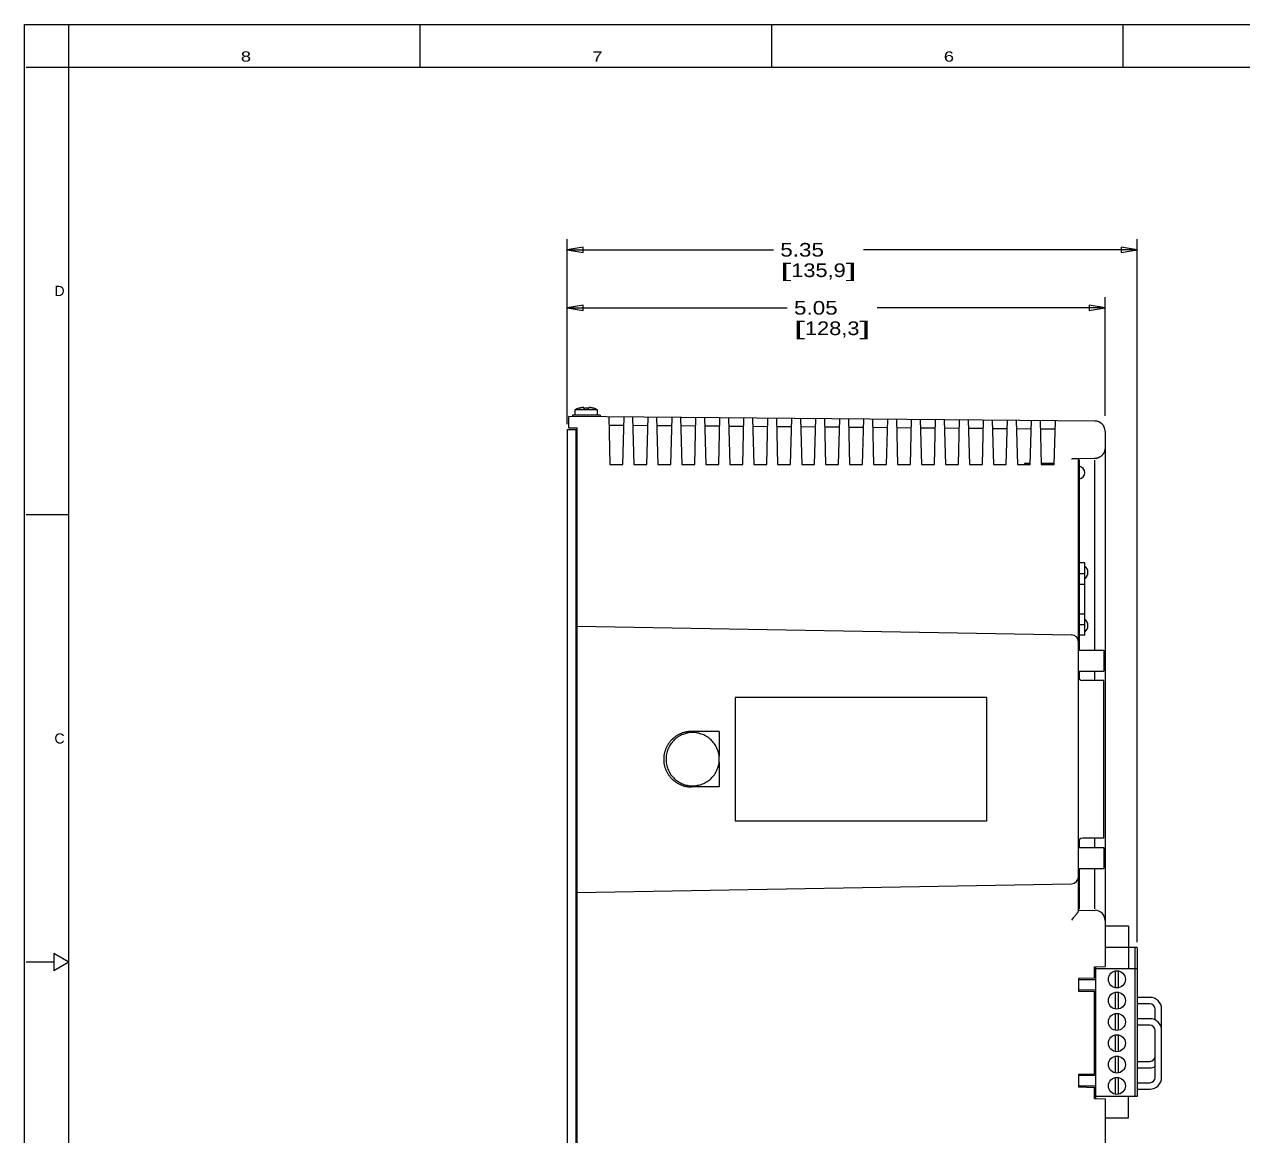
# Model space of a CAD drawing. Extents: x 0 to 34, y -0.3 to 21.7.
# Drawn here: x 0 to 14.31, y 8.69 to 21.74 of the extents above; entities that cross this region are included whole.
import ezdxf
from ezdxf.enums import TextEntityAlignment as Align

# ---------------------------------------------------------------- set-up
doc = ezdxf.new("R2010")
doc.units = 0
doc.header["$LTSCALE"] = 1.87
doc.layers.get('0').update_dxf_attribs({"linetype": 'CONTINUOUS'})
doc.dimstyles.get("Standard").update_dxf_attribs({"dimtxt": 2.5, "dimasz": 2.5, "dimexe": 1.25, "dimexo": 0.625, "dimtad": 1, "dimcen": 2.5, "dimazin": 3, "dimtfac": 1, "dimtmove": 0, "dimatfit": 3})

# ---------------------------------------------------------------- blocks, each defined once
blk = doc.blocks.new('*D2')
at = {"color": 2, "linetype": 'CONTINUOUS'}
for p, q in [((6.369, 17.222), (6.369, 19.221)), ((13.058, 10.974), (13.058, 19.221)), ((6.369, 19.096), (8.791, 19.096)), ((13.058, 19.096), (9.847, 19.096))]:
    blk.add_line(p, q, dxfattribs=at)
for points in [[(6.557, 19.127), (6.369, 19.096), (6.557, 19.064), (6.557, 19.127)], [(12.871, 19.064), (13.058, 19.096), (12.871, 19.127), (12.871, 19.064)]]:
    blk.add_lwpolyline(points, dxfattribs=at)
for s, p, p2 in [('5.35', (8.871, 19.016), (9.383, 19.016)), ('[', (8.871, 18.776), (8.999, 18.776)), ('135,9', (8.999, 18.776), (9.639, 18.776)), (']', (9.639, 18.776), (9.767, 18.776))]:
    blk.add_text(s, height=0.16, dxfattribs=at).set_placement(p, p2, align=Align.FIT)
blk = doc.blocks.new('*D3')
at = {"color": 2, "linetype": 'CONTINUOUS'}
for p, q in [((6.369, 17.049), (6.369, 18.54)), ((12.682, 17.149), (12.682, 18.54)), ((6.369, 18.415), (8.952, 18.415)), ((12.682, 18.415), (10.008, 18.415))]:
    blk.add_line(p, q, dxfattribs=at)
for points in [[(6.557, 18.446), (6.369, 18.415), (6.557, 18.384), (6.557, 18.446)], [(12.494, 18.384), (12.682, 18.415), (12.494, 18.446), (12.494, 18.384)]]:
    blk.add_lwpolyline(points, dxfattribs=at)
for s, p, p2 in [('5.05', (9.032, 18.335), (9.544, 18.335)), ('[', (9.032, 18.095), (9.16, 18.095)), ('128,3', (9.16, 18.095), (9.8, 18.095)), (']', (9.8, 18.095), (9.928, 18.095))]:
    blk.add_text(s, height=0.16, dxfattribs=at).set_placement(p, p2, align=Align.FIT)

msp = doc.modelspace()

# ---------------------------------------------------------------- linework, layer by layer
at = {"color": 7, "linetype": 'CONTINUOUS'}
for p, q in [((0, -0.26), (0, 21.74)), ((0, 21.74), (34, 21.74)), ((6.462, 17.156), (6.462, 17.218)), ((6.727, 17.218), (6.462, 17.218)), ((6.506, 17.236), (6.506, 17.236)), ((6.507, 17.235), (6.506, 17.236)), ((6.511, 17.236), (6.507, 17.235)), ((6.559, 17.246), (6.558, 17.246)), ((6.561, 17.246), (6.559, 17.246)), ((6.562, 17.246), (6.561, 17.246)), ((6.566, 17.239), (6.566, 17.24)), ((6.567, 17.237), (6.566, 17.239)), ((6.567, 17.235), (6.567, 17.237)), ((6.623, 17.239), (6.622, 17.235)), ((6.623, 17.242), (6.623, 17.239)), ((6.624, 17.244), (6.624, 17.244)), ((6.628, 17.246), (6.627, 17.246)), ((6.629, 17.246), (6.628, 17.246)), ((6.631, 17.246), (6.629, 17.246)), ((6.682, 17.235), (6.678, 17.236)), ((6.682, 17.236), (6.682, 17.235)), ((6.727, 17.156), (6.727, 17.218)), ((6.388, 17.006), (6.388, 17.141)), ((12.564, 17.087), (6.388, 17.141)), ((6.432, 17.156), (6.432, 17.14)), ((6.757, 17.156), (6.432, 17.156)), ((6.757, 17.156), (6.757, 17.137)), ((6.857, 17.137), (6.872, 16.578)), ((7.035, 17.035), (6.86, 17.036)), ((7.023, 16.578), (7.038, 17.135)), ((7.138, 17.134), (7.153, 16.578)), ((7.316, 17.032), (7.141, 17.034)), ((7.305, 16.578), (7.319, 17.133)), ((7.42, 17.132), (7.434, 16.578)), ((7.598, 17.03), (7.422, 17.031)), ((7.586, 16.578), (7.6, 17.13)), ((7.701, 17.129), (7.715, 16.578)), ((7.879, 17.027), (7.703, 17.029)), ((7.867, 16.578), (7.881, 17.128)), ((7.982, 17.127), (7.997, 16.578)), ((8.148, 16.578), (8.163, 17.125)), ((8.263, 17.124), (8.278, 16.578)), ((8.43, 16.578), (8.444, 17.123)), ((8.545, 17.122), (8.559, 16.578)), ((8.711, 16.578), (8.725, 17.12)), ((8.826, 17.119), (8.84, 16.578)), ((8.992, 16.578), (9.006, 17.118)), ((9.107, 17.117), (9.122, 16.578)), ((9.273, 16.578), (9.287, 17.115)), ((9.389, 17.114), (9.403, 16.578)), ((9.555, 16.578), (9.569, 17.113)), ((9.67, 17.112), (9.684, 16.578)), ((9.836, 16.578), (9.85, 17.11)), ((9.951, 17.11), (9.965, 16.578)), ((10.117, 16.578), (10.131, 17.108)), ((10.233, 17.107), (10.247, 16.578)), ((10.398, 16.578), (10.412, 17.106)), ((10.514, 17.105), (10.528, 16.578)), ((10.68, 16.578), (10.693, 17.103)), ((10.795, 17.102), (10.809, 16.578)), ((10.961, 16.578), (10.975, 17.101)), ((11.077, 17.1), (11.09, 16.578)), ((11.242, 16.578), (11.256, 17.098)), ((11.358, 17.097), (11.372, 16.578)), ((11.523, 16.578), (11.537, 17.096)), ((11.639, 17.095), (11.653, 16.578)), ((11.805, 16.578), (11.818, 17.093)), ((11.921, 17.092), (11.934, 16.578)), ((12.086, 16.578), (12.099, 17.091)), ((6.369, 16.987), (6.369, 7.212)), ((6.369, 16.987), (6.488, 16.987)), ((6.388, 17.006), (6.488, 17.006)), ((6.474, 7.212), (6.474, 16.987)), ((6.488, 7.193), (6.488, 17.006)), ((8.16, 17.025), (7.985, 17.026)), ((8.441, 17.022), (8.266, 17.024)), ((8.722, 17.02), (8.547, 17.021)), ((9.004, 17.017), (8.829, 17.019)), ((9.285, 17.015), (9.11, 17.017)), ((9.566, 17.013), (9.391, 17.014)), ((9.847, 17.01), (9.673, 17.012)), ((10.128, 17.008), (9.954, 17.009)), ((10.41, 17.005), (10.235, 17.007)), ((10.691, 17.003), (10.517, 17.004)), ((10.972, 17), (10.798, 17.002)), ((11.253, 16.998), (11.079, 16.999)), ((11.534, 16.995), (11.361, 16.997)), ((11.815, 16.993), (11.642, 16.994)), ((12.097, 16.991), (11.923, 16.992)), ((12.682, 16.968), (12.682, 10.687)), ((12.288, 16.641), (12.287, 16.641)), ((12.295, 16.641), (12.288, 16.641)), ((12.288, 16.641), (12.288, 16.641)), ((12.295, 16.641), (12.295, 16.642)), ((12.297, 16.642), (12.296, 16.642)), ((12.296, 16.642), (12.296, 16.642)), ((12.296, 16.642), (12.296, 16.642)), ((12.296, 16.642), (12.296, 16.642)), ((12.296, 16.642), (12.296, 16.642)), ((12.297, 16.642), (12.297, 16.642)), ((12.297, 16.642), (12.297, 16.642)), ((12.297, 16.642), (12.297, 16.642)), ((12.298, 16.642), (12.297, 16.642)), ((12.297, 16.642), (12.297, 16.642)), ((12.298, 16.642), (12.298, 16.642)), ((12.299, 16.642), (12.298, 16.642)), ((12.3, 16.642), (12.299, 16.642)), ((12.302, 16.642), (12.3, 16.642)), ((12.303, 16.642), (12.302, 16.642)), ((12.304, 16.643), (12.303, 16.642)), ((12.305, 16.643), (12.304, 16.643)), ((12.307, 16.643), (12.305, 16.643)), ((12.308, 16.643), (12.307, 16.643)), ((12.31, 16.643), (12.308, 16.643)), ((12.312, 16.643), (12.31, 16.643)), ((12.314, 16.643), (12.312, 16.643)), ((12.317, 16.643), (12.314, 16.643)), ((12.32, 16.643), (12.317, 16.643)), ((12.323, 16.643), (12.32, 16.643)), ((12.327, 16.643), (12.323, 16.643)), ((12.331, 16.643), (12.327, 16.643)), ((12.338, 16.643), (12.331, 16.643)), ((12.345, 16.643), (12.338, 16.643)), ((12.347, 16.643), (12.345, 16.643)), ((12.35, 16.642), (12.347, 16.643)), ((12.352, 16.642), (12.35, 16.642)), ((12.557, 16.646), (12.356, 16.643)), ((12.369, 11.344), (12.369, 16.643)), ((12.369, 16.631), (12.382, 16.631)), ((12.382, 14.398), (12.382, 16.631)), ((12.557, 16.627), (12.557, 14.398)), ((6.872, 16.578), (7.023, 16.578)), ((7.153, 16.578), (7.305, 16.578)), ((7.434, 16.578), (7.586, 16.578)), ((7.715, 16.578), (7.867, 16.578)), ((7.997, 16.578), (8.148, 16.578)), ((8.278, 16.578), (8.43, 16.578)), ((8.559, 16.578), (8.711, 16.578)), ((8.84, 16.578), (8.992, 16.578)), ((9.122, 16.578), (9.273, 16.578)), ((9.403, 16.578), (9.555, 16.578)), ((9.684, 16.578), (9.836, 16.578)), ((9.965, 16.578), (10.117, 16.578)), ((10.247, 16.578), (10.398, 16.578)), ((10.528, 16.578), (10.68, 16.578)), ((10.809, 16.578), (10.961, 16.578)), ((11.09, 16.578), (11.242, 16.578)), ((11.372, 16.578), (11.523, 16.578)), ((11.653, 16.578), (11.805, 16.578)), ((11.738, 16.587), (11.738, 16.578)), ((11.805, 16.587), (11.738, 16.587)), ((12.086, 16.587), (11.934, 16.587)), ((11.934, 16.578), (12.086, 16.578)), ((12.444, 15.423), (12.382, 15.423)), ((12.444, 14.575), (12.444, 15.423)), ((12.382, 15.298), (12.444, 15.298)), ((12.382, 15.173), (12.444, 15.173)), ((12.382, 14.825), (12.444, 14.825)), ((6.488, 14.681), (12.288, 14.58)), ((12.382, 14.7), (12.444, 14.7)), ((12.444, 14.575), (12.382, 14.575)), ((12.369, 14.444), (12.382, 14.444)), ((12.369, 14.398), (12.669, 14.398)), ((12.669, 14.398), (12.669, 14.154)), ((12.369, 14.154), (12.669, 14.154)), ((12.382, 14.061), (12.382, 14.154)), ((12.669, 14.044), (12.419, 14.044)), ((12.557, 14.154), (12.557, 14.044)), ((12.669, 12.193), (12.669, 14.044)), ((8.34, 13.844), (8.34, 12.394)), ((11.29, 13.844), (8.34, 13.844)), ((11.29, 13.844), (11.29, 12.394)), ((8.153, 13.444), (7.828, 13.444)), ((8.153, 13.444), (8.153, 13.154)), ((8.153, 13.085), (8.153, 12.794)), ((8.153, 12.794), (7.828, 12.794)), ((11.29, 12.394), (8.34, 12.394)), ((12.382, 12.083), (12.382, 12.176)), ((12.669, 12.193), (12.419, 12.193)), ((12.557, 12.193), (12.557, 12.083)), ((12.369, 12.083), (12.669, 12.083)), ((12.669, 12.083), (12.669, 11.839)), ((12.369, 11.839), (12.669, 11.839)), ((12.382, 11.793), (12.369, 11.793)), ((12.382, 11.363), (12.382, 11.839)), ((12.557, 11.839), (12.557, 11.365)), ((6.488, 11.557), (12.288, 11.658)), ((12.382, 11.363), (12.369, 11.363)), ((12.369, 11.35), (12.565, 11.346)), ((12.299, 11.245), (12.288, 11.233)), ((12.309, 11.257), (12.299, 11.245)), ((12.316, 11.265), (12.309, 11.257)), ((12.322, 11.273), (12.316, 11.265)), ((12.328, 11.28), (12.322, 11.273)), ((12.334, 11.287), (12.328, 11.28)), ((12.339, 11.294), (12.334, 11.287)), ((12.957, 11.162), (12.682, 11.162)), ((12.957, 11.162), (12.957, 10.662)), ((13.058, 10.912), (12.682, 10.912)), ((13.032, 10.912), (13.032, 9.162)), ((13.058, 10.912), (13.058, 9.162)), ((12.557, 10.685), (12.682, 10.687)), ((12.557, 10.554), (12.557, 10.685)), ((12.569, 10.685), (12.569, 9.139)), ((13.058, 10.662), (12.569, 10.662)), ((12.801, 10.635), (12.801, 10.439)), ((12.841, 10.439), (12.841, 10.635)), ((12.369, 10.55), (12.557, 10.554)), ((12.369, 10.55), (12.369, 10.399)), ((12.369, 10.537), (12.569, 10.537)), ((12.369, 10.412), (12.569, 10.412)), ((12.369, 10.399), (12.557, 10.395)), ((12.557, 9.429), (12.557, 10.395)), ((12.801, 10.385), (12.801, 10.189)), ((12.841, 10.189), (12.841, 10.385)), ((13.208, 10.324), (13.058, 10.324)), ((13.208, 10.249), (13.058, 10.249)), ((13.271, 10.059), (13.271, 10.187)), ((13.346, 9.387), (13.346, 10.187)), ((12.801, 10.135), (12.801, 9.939)), ((12.841, 9.939), (12.841, 10.135)), ((13.208, 10.074), (13.058, 10.074)), ((12.801, 9.885), (12.801, 9.689)), ((12.841, 9.689), (12.841, 9.885)), ((13.208, 9.999), (13.058, 9.999)), ((13.271, 9.387), (13.271, 9.937)), ((12.801, 9.635), (12.801, 9.439)), ((12.841, 9.439), (12.841, 9.635)), ((13.058, 9.574), (13.208, 9.574)), ((13.058, 9.499), (13.208, 9.499)), ((12.369, 9.425), (12.557, 9.429)), ((12.369, 9.425), (12.369, 9.274)), ((12.369, 9.412), (12.569, 9.412)), ((12.801, 9.385), (12.801, 9.189)), ((12.841, 9.189), (12.841, 9.385)), ((13.058, 9.324), (13.208, 9.324)), ((12.369, 9.287), (12.569, 9.287)), ((12.369, 9.274), (12.557, 9.27)), ((12.557, 9.139), (12.557, 9.27)), ((13.058, 9.162), (12.569, 9.162)), ((12.957, 8.912), (12.957, 9.162)), ((13.058, 9.249), (13.208, 9.249)), ((12.557, 9.139), (12.682, 9.137)), ((12.682, 9.137), (12.682, 7.231)), ((12.682, 8.912), (12.957, 8.912))]:
    msp.add_line(p, q, dxfattribs=at)
at = {"color": 6, "linetype": 'CONTINUOUS'}
for p, q in [((0.52, 0.238), (0.52, 21.738)), ((4.645, 21.238), (4.645, 21.738)), ((8.77, 21.238), (8.77, 21.738)), ((12.895, 21.238), (12.895, 21.738)), ((0.02, 21.238), (34.02, 21.238)), ((0.52, 15.988), (0.02, 15.988)), ((0.345, 10.738), (0.02, 10.738)), ((0.345, 10.839), (0.345, 10.637)), ((0.52, 10.738), (0.345, 10.839)), ((0.52, 10.738), (0.345, 10.637))]:
    msp.add_line(p, q, dxfattribs=at)
at = {"color": 7, "linetype": 'CONTINUOUS'}
for points in [[(6.552, 17.245), (6.549, 17.244), (6.546, 17.244), (6.543, 17.243), (6.54, 17.243), (6.537, 17.242), (6.533, 17.242), (6.53, 17.241), (6.526, 17.24), (6.523, 17.239), (6.519, 17.238), (6.515, 17.237), (6.511, 17.236)], [(6.558, 17.246), (6.555, 17.245), (6.552, 17.245)], [(6.564, 17.246), (6.564, 17.246), (6.563, 17.246), (6.563, 17.246), (6.563, 17.246), (6.562, 17.246)], [(6.564, 17.245), (6.564, 17.245), (6.564, 17.246)], [(6.565, 17.243), (6.565, 17.244), (6.564, 17.245)], [(6.565, 17.242), (6.565, 17.243), (6.565, 17.243)], [(6.566, 17.24), (6.565, 17.241), (6.565, 17.242)], [(6.577, 17.236), (6.572, 17.235), (6.567, 17.235)], [(6.613, 17.236), (6.609, 17.236), (6.604, 17.236), (6.6, 17.236), (6.595, 17.236), (6.591, 17.236), (6.586, 17.236), (6.581, 17.236), (6.577, 17.236)], [(6.622, 17.235), (6.617, 17.235), (6.613, 17.236)], [(6.624, 17.243), (6.624, 17.242), (6.623, 17.242)], [(6.625, 17.246), (6.624, 17.245), (6.624, 17.245)], [(6.624, 17.245), (6.624, 17.244), (6.624, 17.244)], [(6.624, 17.244), (6.624, 17.243), (6.624, 17.243)], [(6.626, 17.246), (6.625, 17.246), (6.625, 17.246), (6.625, 17.246)], [(6.627, 17.246), (6.626, 17.246), (6.626, 17.246)], [(6.639, 17.244), (6.636, 17.245), (6.633, 17.245), (6.631, 17.246)], [(6.678, 17.236), (6.674, 17.237), (6.67, 17.238), (6.666, 17.239), (6.663, 17.24), (6.659, 17.241), (6.656, 17.242), (6.652, 17.242), (6.649, 17.243), (6.646, 17.243), (6.642, 17.244), (6.639, 17.244)], [(12.682, 16.771), (12.682, 16.767), (12.682, 16.763), (12.681, 16.758), (12.681, 16.754), (12.68, 16.75), (12.679, 16.746), (12.678, 16.741), (12.677, 16.737), (12.676, 16.733), (12.674, 16.729), (12.673, 16.726), (12.671, 16.722), (12.67, 16.718), (12.668, 16.714), (12.666, 16.711), (12.664, 16.707), (12.662, 16.704), (12.66, 16.701), (12.657, 16.698), (12.655, 16.695), (12.653, 16.692), (12.65, 16.689), (12.648, 16.686), (12.645, 16.684), (12.643, 16.681), (12.64, 16.679), (12.637, 16.676), (12.635, 16.674), (12.632, 16.672), (12.629, 16.67), (12.627, 16.668), (12.624, 16.667), (12.621, 16.665), (12.618, 16.663), (12.616, 16.662), (12.613, 16.66), (12.61, 16.659), (12.608, 16.658), (12.605, 16.656), (12.602, 16.655), (12.599, 16.654), (12.597, 16.653), (12.594, 16.652), (12.591, 16.651), (12.589, 16.651), (12.586, 16.65), (12.583, 16.649), (12.581, 16.649), (12.578, 16.648), (12.575, 16.648), (12.573, 16.647), (12.57, 16.647), (12.568, 16.647), (12.565, 16.646), (12.562, 16.646), (12.56, 16.646), (12.557, 16.646)], [(12.287, 16.641), (12.287, 16.641), (12.287, 16.641), (12.287, 16.641), (12.287, 16.641), (12.287, 16.641), (12.287, 16.641)], [(12.287, 16.641), (12.287, 16.641), (12.287, 16.641), (12.288, 16.641), (12.288, 16.641), (12.288, 16.641)], [(12.296, 16.642), (12.295, 16.642), (12.295, 16.642), (12.295, 16.642), (12.295, 16.642), (12.295, 16.642), (12.295, 16.642), (12.295, 16.642)], [(12.295, 16.642), (12.295, 16.642), (12.295, 16.642), (12.295, 16.642), (12.295, 16.642), (12.295, 16.642)], [(12.295, 16.641), (12.296, 16.641), (12.295, 16.641)], [(12.356, 16.643), (12.353, 16.642), (12.352, 16.642)], [(7.828, 13.444), (7.82, 13.444), (7.812, 13.444), (7.803, 13.444), (7.795, 13.443), (7.787, 13.442), (7.779, 13.441), (7.771, 13.44), (7.763, 13.438), (7.755, 13.436), (7.748, 13.434), (7.74, 13.432), (7.732, 13.43), (7.724, 13.428), (7.717, 13.425), (7.709, 13.422), (7.702, 13.419), (7.694, 13.416), (7.687, 13.412), (7.68, 13.409), (7.672, 13.405), (7.665, 13.401), (7.658, 13.397), (7.651, 13.392), (7.645, 13.388), (7.638, 13.383), (7.632, 13.379), (7.625, 13.374), (7.619, 13.368), (7.613, 13.363), (7.607, 13.358), (7.601, 13.352), (7.595, 13.346), (7.59, 13.341), (7.584, 13.335), (7.579, 13.328), (7.574, 13.322), (7.569, 13.316), (7.564, 13.309), (7.559, 13.303), (7.555, 13.296), (7.55, 13.289), (7.546, 13.282), (7.542, 13.275), (7.539, 13.268), (7.535, 13.26), (7.532, 13.253), (7.528, 13.246), (7.525, 13.238), (7.522, 13.231), (7.52, 13.223), (7.517, 13.215), (7.515, 13.207), (7.513, 13.2), (7.511, 13.192), (7.509, 13.184), (7.508, 13.176), (7.506, 13.168), (7.505, 13.16), (7.504, 13.152), (7.504, 13.144), (7.503, 13.136), (7.503, 13.128), (7.503, 13.119), (7.503, 13.111), (7.503, 13.103), (7.504, 13.095), (7.504, 13.087), (7.505, 13.079), (7.506, 13.071), (7.508, 13.063), (7.509, 13.055), (7.511, 13.047), (7.513, 13.039), (7.515, 13.031), (7.517, 13.024), (7.52, 13.016), (7.522, 13.008), (7.525, 13.001), (7.528, 12.993), (7.532, 12.986), (7.535, 12.978), (7.539, 12.971), (7.542, 12.964), (7.546, 12.957), (7.55, 12.95), (7.555, 12.943), (7.559, 12.936), (7.564, 12.93), (7.569, 12.923), (7.574, 12.917), (7.579, 12.911), (7.584, 12.904), (7.59, 12.898), (7.595, 12.893), (7.601, 12.887), (7.607, 12.881), (7.613, 12.876), (7.619, 12.87), (7.625, 12.865), (7.632, 12.86), (7.638, 12.856), (7.645, 12.851), (7.651, 12.846), (7.658, 12.842), (7.665, 12.838), (7.672, 12.834), (7.68, 12.83), (7.687, 12.827), (7.694, 12.823), (7.702, 12.82), (7.709, 12.817), (7.717, 12.814), (7.724, 12.811), (7.732, 12.809), (7.74, 12.807), (7.748, 12.805), (7.755, 12.803), (7.763, 12.801), (7.771, 12.799), (7.779, 12.798), (7.787, 12.797), (7.795, 12.796), (7.803, 12.795), (7.812, 12.795), (7.82, 12.795), (7.828, 12.794)], [(7.842, 13.432), (7.827, 13.432), (7.813, 13.431), (7.798, 13.429), (7.783, 13.426), (7.769, 13.423), (7.754, 13.419), (7.74, 13.415), (7.726, 13.41), (7.712, 13.404), (7.699, 13.397), (7.686, 13.39), (7.673, 13.382), (7.661, 13.374), (7.649, 13.365), (7.638, 13.356), (7.627, 13.346), (7.616, 13.335), (7.606, 13.324), (7.597, 13.313), (7.588, 13.301), (7.579, 13.288), (7.572, 13.276), (7.565, 13.263), (7.558, 13.249), (7.552, 13.236), (7.547, 13.222), (7.542, 13.208), (7.539, 13.193), (7.535, 13.179), (7.533, 13.164), (7.531, 13.149), (7.53, 13.134), (7.53, 13.119)], [(8.155, 13.119), (8.154, 13.134), (8.153, 13.149), (8.152, 13.164), (8.149, 13.179), (8.146, 13.193), (8.142, 13.208), (8.138, 13.222), (8.132, 13.236), (8.126, 13.249), (8.12, 13.263), (8.113, 13.276), (8.105, 13.288), (8.097, 13.301), (8.088, 13.313), (8.078, 13.324), (8.068, 13.335), (8.058, 13.346), (8.047, 13.356), (8.035, 13.365), (8.023, 13.374), (8.011, 13.382), (7.998, 13.39), (7.985, 13.397), (7.972, 13.404), (7.958, 13.41), (7.944, 13.415), (7.93, 13.419), (7.916, 13.423), (7.901, 13.426), (7.887, 13.429), (7.872, 13.431), (7.857, 13.432), (7.842, 13.432)], [(7.53, 13.119), (7.53, 13.105), (7.531, 13.09), (7.533, 13.075), (7.535, 13.06), (7.539, 13.046), (7.542, 13.031), (7.547, 13.017), (7.552, 13.003), (7.558, 12.99), (7.565, 12.976), (7.572, 12.963), (7.579, 12.951), (7.588, 12.938), (7.597, 12.926), (7.606, 12.915), (7.616, 12.904), (7.627, 12.893), (7.638, 12.883), (7.649, 12.874), (7.661, 12.865), (7.673, 12.857), (7.686, 12.849), (7.699, 12.842), (7.712, 12.835), (7.726, 12.829), (7.74, 12.824), (7.754, 12.82), (7.769, 12.816), (7.783, 12.813), (7.798, 12.81), (7.813, 12.808), (7.827, 12.807), (7.842, 12.807)], [(7.842, 12.807), (7.857, 12.807), (7.872, 12.808), (7.887, 12.81), (7.901, 12.813), (7.916, 12.816), (7.93, 12.82), (7.944, 12.824), (7.958, 12.829), (7.972, 12.835), (7.985, 12.842), (7.998, 12.849), (8.011, 12.857), (8.023, 12.865), (8.035, 12.874), (8.047, 12.883), (8.058, 12.893), (8.068, 12.904), (8.078, 12.915), (8.088, 12.926), (8.097, 12.938), (8.105, 12.951), (8.113, 12.963), (8.12, 12.976), (8.126, 12.99), (8.132, 13.003), (8.138, 13.017), (8.142, 13.031), (8.146, 13.046), (8.149, 13.06), (8.152, 13.075), (8.153, 13.09), (8.154, 13.105), (8.155, 13.119)], [(12.369, 11.344), (12.369, 11.343), (12.369, 11.342), (12.369, 11.341), (12.369, 11.34), (12.368, 11.339), (12.368, 11.337), (12.367, 11.336), (12.367, 11.335), (12.366, 11.333), (12.365, 11.332), (12.364, 11.33), (12.363, 11.328), (12.362, 11.327), (12.361, 11.325), (12.36, 11.323), (12.358, 11.321), (12.357, 11.318), (12.355, 11.316), (12.354, 11.314), (12.352, 11.311), (12.35, 11.309), (12.348, 11.306), (12.346, 11.303), (12.344, 11.3), (12.341, 11.297), (12.339, 11.294)]]:
    msp.add_lwpolyline(points, dxfattribs=at)
for centre in [(12.821, 10.537), (12.821, 10.287), (12.821, 10.037), (12.821, 9.787), (12.821, 9.537), (12.821, 9.287)]:
    msp.add_circle(centre, 0.1, dxfattribs=at)
for centre, radius, start, end in [((6.594, 16.953), 0.297, 107.2907, 116.5413), ((6.594, 16.953), 0.297, 63.4587, 72.7093), ((12.563, 16.968), 0.119, 360, 89.5), ((12.369, 16.481), 0.075, 279.5991, 80.4009), ((12.387, 15.311), 0.0938, 307.8309, 52.1691), ((12.387, 14.687), 0.0938, 307.8309, 52.1691), ((12.287, 14.497), 0.0825, 360, 89.0002), ((12.419, 14.094), 0.05, 180.0002, 270), ((12.419, 12.143), 0.05, 90, 179.9999), ((12.287, 11.741), 0.0825, 270.9998, 360), ((12.563, 11.228), 0.119, 0, 89), ((13.208, 10.187), 0.138, 0, 90), ((13.208, 10.187), 0.0625, 0, 90), ((13.208, 9.937), 0.138, 0, 90), ((13.208, 9.937), 0.0625, 0, 90), ((13.208, 9.637), 0.0625, 270, 360), ((13.208, 9.637), 0.138, 270, 297.0408), ((13.208, 9.387), 0.138, 270, 360), ((13.208, 9.387), 0.0625, 270, 360)]:
    msp.add_arc(centre, radius, start, end, dxfattribs=at)

# ---------------------------------------------------------------- texts
at = {"color": 2, "linetype": 'CONTINUOUS'}
for s, p, p2 in [('8', (2.54, 21.303), (2.66, 21.303)), ('7', (6.665, 21.303), (6.785, 21.303)), ('6', (10.79, 21.303), (10.91, 21.303)), ('D', (0.352, 18.553), (0.472, 18.553)), ('C', (0.352, 13.303), (0.472, 13.303))]:
    msp.add_text(s, height=0.12, dxfattribs=at).set_placement(p, p2, align=Align.FIT)

# ---------------------------------------------------------------- dimensions: what is measured, and where the dimension line sits
for base, p1, p2, picture, middle in [((13.058, 19.096), (6.369, 17.222), (13.058, 10.974), '*D2', (9.319, 18.976)), ((12.682, 18.415), (6.369, 17.049), (12.682, 17.149), '*D3', (9.48, 18.295))]:
    dim = msp.add_linear_dim(base=base, p1=p1, p2=p2, dimstyle='Standard', dxfattribs=at)
    dim.commit()
    dim.dimension.update_dxf_attribs({"geometry": picture, "text_midpoint": middle, "dimtype": 128})

doc.saveas('drawing.dxf')
